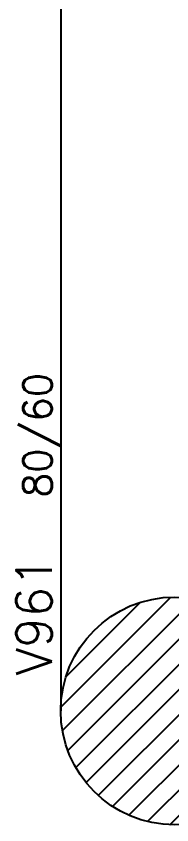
# Model space of a CAD drawing. Extents: x 1860 to 8661, y -614 to 3008.
# Drawn here: x 6123.3 to 6177.9, y -35.5 to 248.5 of the extents above; entities that cross this region are included whole.
import ezdxf

# ---------------------------------------------------------------- set-up
doc = ezdxf.new("R2010")
doc.units = 0
for name, color, linetype in [('F-PILARES-HACH', 174, 'Continuous'), ('F-PILARES-S', 170, 'Continuous'), ('F-VIGAS', 3, 'Continuous'), ('F-VIGAS-DIM', 2, 'Continuous'), ('F-VIGAS-NOME', 4, 'Continuous')]:
    doc.layers.add(name, color=color, linetype=linetype)
doc.styles.add('MCP', font='romans.shx')

msp = doc.modelspace()

# ---------------------------------------------------------------- hatches: boundary and pattern name
at = {"layer": 'F-PILARES-HACH', "linetype": 'Continuous'}
h = msp.add_hatch(dxfattribs=at)
h.set_pattern_fill('ANSI31', color=256, scale=50)
h.set_pattern_definition([(45, (3943.9025, 488.975), (-4.419417, 4.419417), [])])
edge = h.paths.add_edge_path()
edge.add_arc((6178.9, 4.47), 40, 0, 360)

# ---------------------------------------------------------------- linework, layer by layer
at = {"layer": 'F-PILARES-S', "linetype": 'Continuous'}
msp.add_circle((6178.9, 4.47), 40, dxfattribs=at)
at = {"layer": 'F-VIGAS'}
for points in [[(6138.9, 382.47), (6138.9, 243.47)], [(6138.9, 243.47), (6138.9, 4.47)]]:
    msp.add_lwpolyline(points, dxfattribs=at)

# ---------------------------------------------------------------- texts
at = {"layer": 'F-VIGAS-DIM', "linetype": 'Continuous', "style": 'MCP'}
msp.add_text('80/60', height=10, rotation=90, dxfattribs=at).set_placement((6135.78, 79.47))
at = {"layer": 'F-VIGAS-NOME', "linetype": 'Continuous', "style": 'MCP'}
msp.add_text('V961', height=12.5, rotation=90, dxfattribs=at).set_placement((6135.78, 16.97))

doc.saveas('drawing.dxf')
